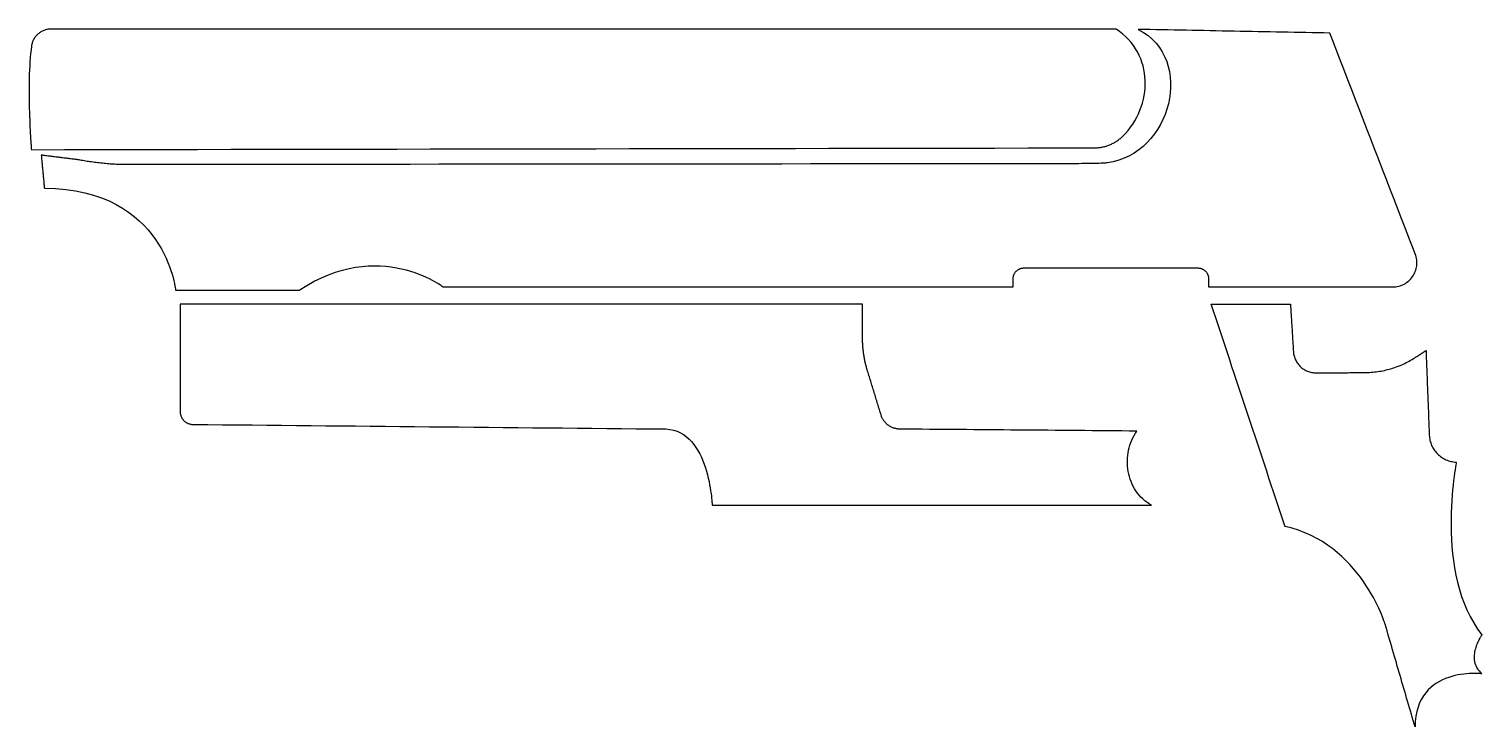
# Model space of a CAD drawing. Header units: metres. Extents: x 22 to 147, y -153 to -66.
# Drawn here: x 21.5 to 104.8, y -105.8 to -65.8 of the extents above; entities that cross this region are included whole.
import ezdxf

# ---------------------------------------------------------------- set-up
doc = ezdxf.new("R2010")
doc.units = ezdxf.units.M

msp = doc.modelspace()

# ---------------------------------------------------------------- linework, layer by layer
for points in [[(83.831938, -65.796668), (83.742022, -65.796668), (83.652106, -65.796668), (83.56219, -65.796668), (83.472274, -65.796668), (83.382358, -65.796668), (83.292442, -65.796668), (83.202526, -65.796668), (83.11261, -65.796668), (83.022694, -65.796668), (82.932778, -65.796668), (82.842862, -65.796668), (82.752946, -65.796668), (82.66303, -65.796668), (82.573114, -65.796668), (82.483198, -65.796668), (82.393282, -65.796668), (82.303366, -65.796668), (82.21345, -65.796668), (82.123534, -65.796668), (82.033618, -65.796668), (81.943702, -65.796668), (81.853786, -65.796668), (81.76387, -65.796668), (81.673954, -65.796668), (81.584038, -65.796668), (81.494122, -65.796668), (81.404206, -65.796668), (81.31429, -65.796668), (81.224374, -65.796668), (81.134458, -65.796668), (81.044542, -65.796668), (80.954626, -65.796668), (79.135986, -65.796668), (77.317346, -65.796668), (75.498706, -65.796668), (73.680066, -65.796668), (71.861426, -65.796668), (70.042786, -65.796668), (68.224146, -65.796668), (66.405506, -65.796668), (64.586866, -65.796668), (62.768226, -65.796668), (60.949586, -65.796668), (59.130946, -65.796668), (57.312306, -65.796668), (55.493666, -65.796668), (53.675026, -65.796668), (51.856386, -65.796668), (50.037746, -65.796668), (48.219106, -65.796668), (46.400466, -65.796668), (44.581826, -65.796668), (42.763186, -65.796668), (40.944546, -65.796668), (39.125906, -65.796668), (37.307266, -65.796668), (35.488626, -65.796668), (33.669986, -65.796668), (31.851346, -65.796668), (30.032706, -65.796668), (28.214066, -65.796668), (26.395426, -65.796668), (24.576786, -65.796668), (22.758146, -65.796668), (22.705568, -65.797938), (22.653752, -65.801494), (22.602444, -65.807336), (22.551898, -65.815464), (22.502114, -65.825878), (22.453092, -65.838578), (22.404832, -65.85331), (22.357588, -65.870074), (22.31136, -65.889124), (22.266148, -65.909952), (22.221952, -65.932812), (22.179026, -65.95745), (22.13737, -65.98412), (22.09673, -66.012568), (22.057614, -66.042794), (22.019768, -66.074544), (21.983446, -66.108072), (21.948394, -66.143124), (21.914866, -66.1797), (21.883116, -66.2178), (21.85289, -66.25717), (21.824442, -66.298064), (21.797772, -66.340228), (21.77288, -66.383662), (21.749766, -66.428366), (21.728684, -66.47434), (21.70938, -66.52133), (21.692108, -66.569336), (21.676868, -66.618358), (21.663914, -66.668396), (21.652992, -66.71945), (21.644356, -66.771266), (21.617178, -66.980054), (21.593302, -67.19697), (21.572728, -67.421252), (21.555202, -67.651884), (21.540724, -67.887596), (21.528786, -68.12788), (21.519642, -68.371466), (21.512784, -68.617338), (21.508212, -68.864734), (21.505672, -69.112384), (21.505164, -69.359526), (21.50618, -69.605144), (21.508974, -69.848476), (21.513038, -70.088252), (21.518372, -70.32371), (21.524722, -70.55358), (21.532088, -70.7771), (21.540216, -70.993254), (21.548852, -71.201026), (21.557996, -71.399654), (21.567394, -71.587868), (21.576792, -71.764906), (21.585936, -71.929752), (21.594826, -72.08139), (21.603462, -72.218804), (21.611336, -72.340978), (21.618448, -72.44715), (21.624798, -72.53605), (21.629878, -72.606916), (21.633688, -72.658732), (21.636228, -72.690482), (21.63699, -72.701404), (23.54199, -72.698102), (25.44699, -72.6948), (27.35199, -72.691498), (29.25699, -72.688196), (31.16199, -72.684894), (33.06699, -72.681592), (34.97199, -72.67829), (36.87699, -72.674988), (38.78199, -72.671686), (40.68699, -72.668384), (42.59199, -72.665082), (44.49699, -72.66178), (46.40199, -72.658478), (48.30699, -72.655176), (50.21199, -72.651874), (52.11699, -72.648572), (54.02199, -72.64527), (55.92699, -72.641968), (57.83199, -72.638666), (59.73699, -72.635364), (61.64199, -72.632062), (63.54699, -72.62876), (65.45199, -72.625458), (67.35699, -72.622156), (69.26199, -72.618854), (71.16699, -72.615552), (73.07199, -72.61225), (74.97699, -72.608948), (76.88199, -72.605646), (78.78699, -72.602344), (80.69199, -72.599042), (82.59699, -72.59574), (82.653378, -72.594978), (82.709512, -72.592946), (82.765392, -72.58939), (82.821018, -72.584564), (82.876644, -72.578468), (82.932016, -72.570848), (82.98688, -72.561958), (83.04149, -72.551798), (83.095846, -72.540368), (83.149948, -72.527668), (83.203542, -72.513698), (83.256882, -72.498458), (83.309714, -72.481948), (83.362038, -72.464168), (83.414108, -72.445118), (83.46567, -72.424798), (83.516724, -72.403208), (83.56727, -72.380348), (83.617054, -72.356472), (83.66633, -72.331326), (83.715098, -72.30491), (83.763104, -72.277224), (83.810602, -72.248522), (83.857338, -72.21855), (83.903566, -72.187562), (83.949032, -72.155304), (83.993736, -72.12203), (84.037678, -72.087486), (84.080858, -72.051926), (84.123276, -72.015096), (84.164678, -71.97725), (84.205318, -71.938388), (84.3661, -71.772018), (84.516722, -71.59879), (84.65693, -71.419212), (84.786724, -71.233792), (84.906104, -71.043038), (85.01507, -70.847712), (85.113368, -70.648068), (85.200744, -70.444614), (85.277452, -70.237858), (85.343238, -70.028562), (85.397848, -69.81698), (85.441282, -69.603874), (85.47354, -69.389498), (85.494622, -69.174614), (85.504274, -68.95973), (85.502496, -68.7451), (85.489034, -68.531486), (85.463888, -68.319396), (85.426804, -68.109338), (85.378036, -67.901566), (85.31733, -67.696842), (85.244432, -67.495674), (85.159342, -67.29857), (85.06206, -67.106038), (84.952332, -66.918586), (84.830158, -66.736722), (84.695538, -66.561208), (84.548218, -66.392298), (84.388198, -66.2305), (84.215478, -66.076322), (84.029804, -65.930526), (83.830922, -65.793366)], [(100.98786, -78.669388), (100.834952, -78.274164), (100.682044, -77.87894), (100.529136, -77.483716), (100.376228, -77.088492), (100.22332, -76.693268), (100.070412, -76.298044), (99.917504, -75.90282), (99.764596, -75.507596), (99.611688, -75.112372), (99.45878, -74.717148), (99.305872, -74.321924), (99.152964, -73.9267), (99.000056, -73.531476), (98.847148, -73.136252), (98.69424, -72.741028), (98.541332, -72.345804), (98.388424, -71.95058), (98.235516, -71.555356), (98.082608, -71.160132), (97.9297, -70.764908), (97.776792, -70.369684), (97.623884, -69.97446), (97.470976, -69.579236), (97.318068, -69.184012), (97.16516, -68.788788), (97.012252, -68.393564), (96.859344, -67.99834), (96.706436, -67.603116), (96.553528, -67.207892), (96.40062, -66.812668), (96.247712, -66.417444), (96.094804, -66.02222), (95.751396, -66.015616), (95.407988, -66.009012), (95.06458, -66.002408), (94.721172, -65.995804), (94.377764, -65.9892), (94.034356, -65.982596), (93.690948, -65.975992), (93.34754, -65.969388), (93.004132, -65.962784), (92.660724, -65.95618), (92.317316, -65.949576), (91.973908, -65.942972), (91.6305, -65.936368), (91.287092, -65.929764), (90.943684, -65.92316), (90.600276, -65.916556), (90.256868, -65.909952), (89.91346, -65.903348), (89.570052, -65.896744), (89.226644, -65.89014), (88.883236, -65.883536), (88.539828, -65.876932), (88.19642, -65.870328), (87.853012, -65.863724), (87.509604, -65.85712), (87.166196, -65.850516), (86.822788, -65.843912), (86.47938, -65.837308), (86.135972, -65.830704), (85.792564, -65.8241), (85.449156, -65.817496), (85.105748, -65.810892), (85.400896, -65.979548), (85.668866, -66.168778), (85.910166, -66.376804), (86.125304, -66.602356), (86.314788, -66.843656), (86.479126, -67.09918), (86.618572, -67.36715), (86.733634, -67.646042), (86.82482, -67.934332), (86.892384, -68.230496), (86.936834, -68.532756), (86.958678, -68.839588), (86.958424, -69.149214), (86.936326, -69.460364), (86.893146, -69.771006), (86.829138, -70.07987), (86.744556, -70.385178), (86.640162, -70.685406), (86.51621, -70.97903), (86.373208, -71.264272), (86.211664, -71.539608), (86.031832, -71.803514), (85.834474, -72.054466), (85.619844, -72.290686), (85.388196, -72.510396), (85.140292, -72.712326), (84.876386, -72.894698), (84.596986, -73.055988), (84.3026, -73.194418), (83.993482, -73.308464), (83.670394, -73.396602), (83.33359, -73.457308), (83.282536, -73.462896), (83.217766, -73.46823), (83.140296, -73.473056), (83.050888, -73.477374), (82.950558, -73.481438), (82.840322, -73.485248), (82.720942, -73.48855), (82.59318, -73.491598), (82.458052, -73.494392), (82.316574, -73.496678), (82.169762, -73.49871), (82.018378, -73.500488), (81.863184, -73.502012), (81.705196, -73.503282), (81.54543, -73.504552), (81.384648, -73.505568), (81.223866, -73.50633), (81.0641, -73.507092), (80.906112, -73.5076), (80.750918, -73.507854), (80.59928, -73.508108), (80.452214, -73.508362), (80.310482, -73.508362), (80.175354, -73.508362), (80.047338, -73.508362), (79.927704, -73.508362), (79.817214, -73.508362), (79.71663, -73.508362), (79.626968, -73.508362), (79.549244, -73.508362), (79.48422, -73.508362), (79.432912, -73.508616), (77.793088, -73.51014), (76.153264, -73.511664), (74.51344, -73.513188), (72.873616, -73.514712), (71.233792, -73.516236), (69.593968, -73.51776), (67.954144, -73.519284), (66.31432, -73.520808), (64.674496, -73.522332), (63.034672, -73.523856), (61.394848, -73.52538), (59.755024, -73.526904), (58.1152, -73.528428), (56.475376, -73.529952), (54.835552, -73.531476), (53.195728, -73.533), (51.555904, -73.534524), (49.91608, -73.536048), (48.276256, -73.537572), (46.636432, -73.539096), (44.996608, -73.54062), (43.356784, -73.542144), (41.71696, -73.543668), (40.077136, -73.545192), (38.437312, -73.546716), (36.797488, -73.54824), (35.157664, -73.549764), (33.51784, -73.551288), (31.878016, -73.552812), (30.238192, -73.554336), (28.598368, -73.55586), (26.958544, -73.557384), (26.889202, -73.557384), (26.817066, -73.556368), (26.74239, -73.55459), (26.665428, -73.55205), (26.58618, -73.549002), (26.5049, -73.545192), (26.421842, -73.54062), (26.33726, -73.535286), (26.251154, -73.529444), (26.163778, -73.523094), (26.075386, -73.515982), (25.986232, -73.508362), (25.896316, -73.500234), (25.805892, -73.491598), (25.715214, -73.482454), (25.624282, -73.472802), (25.53335, -73.462896), (25.442672, -73.452482), (25.352502, -73.44156), (25.26284, -73.430384), (25.17394, -73.418954), (25.086056, -73.407016), (24.999442, -73.394824), (24.914098, -73.382378), (24.830278, -73.369678), (24.748236, -73.356978), (24.667972, -73.344024), (24.58974, -73.330816), (24.513794, -73.317608), (24.440388, -73.304146), (24.369522, -73.290684), (24.30145, -73.277222), (24.235918, -73.269094), (24.170386, -73.260966), (24.104854, -73.252838), (24.039322, -73.24471), (23.97379, -73.236582), (23.908258, -73.228454), (23.842726, -73.220326), (23.777194, -73.212198), (23.711662, -73.20407), (23.64613, -73.195942), (23.580598, -73.187814), (23.515066, -73.179686), (23.449534, -73.171558), (23.384002, -73.16343), (23.31847, -73.155302), (23.252938, -73.147174), (23.187406, -73.139046), (23.121874, -73.130918), (23.056342, -73.12279), (22.99081, -73.114662), (22.925278, -73.106534), (22.859746, -73.098406), (22.794214, -73.090278), (22.728682, -73.08215), (22.66315, -73.074022), (22.597618, -73.065894), (22.532086, -73.057766), (22.466554, -73.049638), (22.401022, -73.04151), (22.33549, -73.033382), (22.269958, -73.025254), (22.204426, -73.017126), (22.210014, -73.076308), (22.215602, -73.13549), (22.22119, -73.194672), (22.226778, -73.253854), (22.232366, -73.313036), (22.237954, -73.372218), (22.243542, -73.4314), (22.24913, -73.490582), (22.254718, -73.549764), (22.260306, -73.608946), (22.265894, -73.668128), (22.271482, -73.72731), (22.27707, -73.786492), (22.282658, -73.845674), (22.288246, -73.904856), (22.293834, -73.964038), (22.299422, -74.02322), (22.30501, -74.082402), (22.310598, -74.141584), (22.316186, -74.200766), (22.321774, -74.259948), (22.327362, -74.31913), (22.33295, -74.378312), (22.338538, -74.437494), (22.344126, -74.496676), (22.349714, -74.555858), (22.355302, -74.61504), (22.36089, -74.674222), (22.366478, -74.733404), (22.372066, -74.792586), (22.377654, -74.851768), (22.383242, -74.91095), (23.016972, -74.930762), (23.614126, -74.982324), (24.175974, -75.06335), (24.703532, -75.171808), (25.19807, -75.305412), (25.66035, -75.462384), (26.091642, -75.640438), (26.492962, -75.837288), (26.865326, -76.050902), (27.20975, -76.279248), (27.527504, -76.520294), (27.819604, -76.771754), (28.086812, -77.031596), (28.330652, -77.297788), (28.551886, -77.568044), (28.751784, -77.840332), (28.931108, -78.11262), (29.091128, -78.382622), (29.23286, -78.648306), (29.357574, -78.907386), (29.466032, -79.158084), (29.559504, -79.398114), (29.639006, -79.62519), (29.705554, -79.83728), (29.760418, -80.032352), (29.80436, -80.208374), (29.83865, -80.36306), (29.864304, -80.494378), (29.882338, -80.600296), (29.894022, -80.678528), (29.900118, -80.727042), (29.901896, -80.743552), (30.123638, -80.743552), (30.34538, -80.743552), (30.567122, -80.743552), (30.788864, -80.743552), (31.010606, -80.743552), (31.232348, -80.743552), (31.45409, -80.743552), (31.675832, -80.743552), (31.897574, -80.743552), (32.119316, -80.743552), (32.341058, -80.743552), (32.5628, -80.743552), (32.784542, -80.743552), (33.006284, -80.743552), (33.228026, -80.743552), (33.449768, -80.743552), (33.67151, -80.743552), (33.893252, -80.743552), (34.114994, -80.743552), (34.336736, -80.743552), (34.558478, -80.743552), (34.78022, -80.743552), (35.001962, -80.743552), (35.223704, -80.743552), (35.445446, -80.743552), (35.667188, -80.743552), (35.88893, -80.743552), (36.110672, -80.743552), (36.332414, -80.743552), (36.554156, -80.743552), (36.775898, -80.743552), (36.99764, -80.743552), (37.426392, -80.477106), (37.849048, -80.243426), (38.2651, -80.040988), (38.67404, -79.868268), (39.075614, -79.723488), (39.46906, -79.605124), (39.85387, -79.511652), (40.22979, -79.441294), (40.596058, -79.392526), (40.95242, -79.363824), (41.298368, -79.35341), (41.63314, -79.360014), (41.956482, -79.381858), (42.267886, -79.417164), (42.56659, -79.464662), (42.85234, -79.522574), (43.124628, -79.589376), (43.382946, -79.66329), (43.626786, -79.743046), (43.85564, -79.826866), (44.069, -79.912972), (44.266612, -80.000094), (44.447714, -80.086454), (44.611798, -80.170528), (44.758356, -80.250538), (44.887134, -80.325214), (44.99737, -80.392778), (45.088556, -80.451706), (45.160438, -80.50022), (45.212508, -80.536796), (45.244004, -80.55991), (45.254672, -80.568038), (46.275752, -80.568038), (47.296832, -80.568038), (48.317912, -80.568038), (49.338992, -80.568038), (50.360072, -80.568038), (51.381152, -80.568038), (52.402232, -80.568038), (53.423312, -80.568038), (54.444392, -80.568038), (55.465472, -80.568038), (56.486552, -80.568038), (57.507632, -80.568038), (58.528712, -80.568038), (59.549792, -80.568038), (60.570872, -80.568038), (61.591952, -80.568038), (62.613032, -80.568038), (63.634112, -80.568038), (64.655192, -80.568038), (65.676272, -80.568038), (66.697352, -80.568038), (67.718432, -80.568038), (68.739512, -80.568038), (69.760592, -80.568038), (70.781672, -80.568038), (71.802752, -80.568038), (72.823832, -80.568038), (73.844912, -80.568038), (74.865992, -80.568038), (75.887072, -80.568038), (76.908152, -80.568038), (77.929232, -80.568038), (77.929232, -80.553306), (77.929232, -80.538828), (77.929232, -80.524096), (77.929232, -80.509364), (77.929232, -80.494632), (77.929232, -80.480154), (77.929232, -80.465422), (77.929232, -80.45069), (77.929232, -80.435958), (77.929232, -80.42148), (77.929232, -80.406748), (77.929232, -80.392016), (77.929232, -80.377284), (77.929232, -80.362806), (77.929232, -80.348074), (77.929232, -80.333342), (77.929232, -80.31861), (77.929232, -80.304132), (77.929232, -80.2894), (77.929232, -80.274668), (77.929232, -80.259936), (77.929232, -80.245458), (77.929232, -80.230726), (77.929232, -80.215994), (77.929232, -80.201262), (77.929232, -80.186784), (77.929232, -80.172052), (77.929232, -80.15732), (77.929232, -80.142588), (77.929232, -80.12811), (77.929232, -80.113378), (77.929232, -80.098646), (77.929994, -80.066642), (77.93228, -80.035146), (77.936344, -80.004158), (77.941932, -79.973424), (77.94879, -79.943452), (77.957172, -79.913988), (77.966824, -79.885032), (77.978, -79.856838), (77.990446, -79.829406), (78.004162, -79.802482), (78.019148, -79.77632), (78.035404, -79.751174), (78.052676, -79.72679), (78.071218, -79.703422), (78.090776, -79.680816), (78.11135, -79.659226), (78.13294, -79.638652), (78.155546, -79.619094), (78.178914, -79.600552), (78.203298, -79.58328), (78.228444, -79.567024), (78.254352, -79.552038), (78.281276, -79.538322), (78.308708, -79.525876), (78.336902, -79.5147), (78.365858, -79.505048), (78.395322, -79.496666), (78.425294, -79.489808), (78.456028, -79.48422), (78.48727, -79.480156), (78.518766, -79.47787), (78.55077, -79.477108), (78.862174, -79.477108), (79.173578, -79.477108), (79.484982, -79.477108), (79.796386, -79.477108), (80.10779, -79.477108), (80.419194, -79.477108), (80.730598, -79.477108), (81.042002, -79.477108), (81.353406, -79.477108), (81.66481, -79.477108), (81.976214, -79.477108), (82.287618, -79.477108), (82.599022, -79.477108), (82.910426, -79.477108), (83.22183, -79.477108), (83.533234, -79.477108), (83.844638, -79.477108), (84.156042, -79.477108), (84.467446, -79.477108), (84.77885, -79.477108), (85.090254, -79.477108), (85.401658, -79.477108), (85.713062, -79.477108), (86.024466, -79.477108), (86.33587, -79.477108), (86.647274, -79.477108), (86.958678, -79.477108), (87.270082, -79.477108), (87.581486, -79.477108), (87.89289, -79.477108), (88.204294, -79.477108), (88.515698, -79.477108), (88.547702, -79.47787), (88.579198, -79.480156), (88.610186, -79.48422), (88.64092, -79.489808), (88.670892, -79.496666), (88.700356, -79.505048), (88.729312, -79.5147), (88.757506, -79.525876), (88.784938, -79.538322), (88.811862, -79.552038), (88.838024, -79.567024), (88.86317, -79.58328), (88.887554, -79.600552), (88.910922, -79.619094), (88.933528, -79.638652), (88.955118, -79.659226), (88.975692, -79.680816), (88.99525, -79.703422), (89.013792, -79.72679), (89.031064, -79.751174), (89.04732, -79.77632), (89.062306, -79.802482), (89.076022, -79.829406), (89.088468, -79.856838), (89.099644, -79.885032), (89.109296, -79.913988), (89.117678, -79.943452), (89.124536, -79.973424), (89.130124, -80.004158), (89.134188, -80.035146), (89.136474, -80.066642), (89.137236, -80.098646), (89.137236, -80.113378), (89.137236, -80.12811), (89.137236, -80.142588), (89.137236, -80.15732), (89.137236, -80.172052), (89.137236, -80.186784), (89.137236, -80.201262), (89.137236, -80.215994), (89.137236, -80.230726), (89.137236, -80.245458), (89.137236, -80.259936), (89.137236, -80.274668), (89.137236, -80.2894), (89.137236, -80.304132), (89.137236, -80.31861), (89.137236, -80.333342), (89.137236, -80.348074), (89.137236, -80.362806), (89.137236, -80.377284), (89.137236, -80.392016), (89.137236, -80.406748), (89.137236, -80.42148), (89.137236, -80.435958), (89.137236, -80.45069), (89.137236, -80.465422), (89.137236, -80.480154), (89.137236, -80.494632), (89.137236, -80.509364), (89.137236, -80.524096), (89.137236, -80.538828), (89.137236, -80.553306), (89.137236, -80.568038), (89.466928, -80.568038), (89.79662, -80.568038), (90.126312, -80.568038), (90.456004, -80.568038), (90.785696, -80.568038), (91.115388, -80.568038), (91.44508, -80.568038), (91.774772, -80.568038), (92.104464, -80.568038), (92.434156, -80.568038), (92.763848, -80.568038), (93.09354, -80.568038), (93.423232, -80.568038), (93.752924, -80.568038), (94.082616, -80.568038), (94.412308, -80.568038), (94.742, -80.568038), (95.071692, -80.568038), (95.401384, -80.568038), (95.731076, -80.568038), (96.060768, -80.568038), (96.39046, -80.568038), (96.720152, -80.568038), (97.049844, -80.568038), (97.379536, -80.568038), (97.709228, -80.568038), (98.03892, -80.568038), (98.368612, -80.568038), (98.698304, -80.568038), (99.027996, -80.568038), (99.357688, -80.568038), (99.68738, -80.568038), (99.778312, -80.565244), (99.867212, -80.556862), (99.95408, -80.543146), (100.038662, -80.524096), (100.120958, -80.50022), (100.200968, -80.471518), (100.278438, -80.438244), (100.353114, -80.400398), (100.424996, -80.358488), (100.49383, -80.312514), (100.559616, -80.26273), (100.6221, -80.20939), (100.681282, -80.152494), (100.736908, -80.092296), (100.788978, -80.02905), (100.837238, -79.96301), (100.881434, -79.894176), (100.921566, -79.823056), (100.957634, -79.749396), (100.989384, -79.673704), (101.016816, -79.596234), (101.039676, -79.516986), (101.05771, -79.436214), (101.070918, -79.354172), (101.0793, -79.27086), (101.082602, -79.186786), (101.08057, -79.10195), (101.073204, -79.016606), (101.06025, -78.930754), (101.041708, -78.844648), (101.017578, -78.758542), (100.987606, -78.67269)], [(85.015578, -88.821514), (84.591144, -88.817958), (84.16671, -88.814402), (83.742276, -88.810846), (83.317842, -88.80729), (82.893408, -88.803734), (82.468974, -88.800178), (82.04454, -88.796622), (81.620106, -88.793066), (81.195672, -88.78951), (80.771238, -88.785954), (80.346804, -88.782398), (79.92237, -88.778842), (79.497936, -88.775286), (79.073502, -88.77173), (78.649068, -88.768174), (78.224634, -88.764618), (77.8002, -88.761062), (77.375766, -88.757506), (76.951332, -88.75395), (76.526898, -88.750394), (76.102464, -88.746838), (75.67803, -88.743282), (75.253596, -88.739726), (74.829162, -88.73617), (74.404728, -88.732614), (73.980294, -88.729058), (73.55586, -88.725502), (73.131426, -88.721946), (72.706992, -88.71839), (72.282558, -88.714834), (71.858124, -88.711278), (71.43369, -88.707722), (71.387462, -88.706452), (71.341742, -88.703404), (71.29653, -88.698324), (71.251572, -88.691466), (71.207122, -88.683084), (71.163434, -88.672924), (71.120254, -88.660986), (71.077836, -88.647524), (71.035926, -88.632284), (70.994778, -88.61552), (70.954392, -88.597232), (70.914768, -88.57742), (70.87616, -88.556084), (70.838314, -88.533224), (70.801484, -88.50884), (70.76567, -88.483186), (70.730872, -88.456262), (70.69709, -88.427814), (70.664324, -88.398096), (70.632828, -88.367108), (70.602602, -88.33485), (70.573392, -88.301322), (70.545706, -88.266778), (70.51929, -88.230964), (70.494144, -88.194134), (70.470522, -88.156288), (70.44817, -88.117172), (70.427342, -88.07704), (70.408038, -88.035892), (70.390258, -87.993982), (70.374256, -87.951056), (70.359778, -87.907114), (70.334886, -87.825834), (70.309994, -87.744554), (70.285102, -87.663274), (70.26021, -87.581994), (70.235318, -87.500714), (70.210426, -87.419434), (70.185534, -87.338154), (70.160642, -87.256874), (70.13575, -87.175594), (70.110858, -87.094314), (70.085966, -87.013034), (70.061074, -86.931754), (70.036182, -86.850474), (70.01129, -86.769194), (69.986398, -86.687914), (69.961506, -86.606634), (69.936614, -86.525354), (69.911722, -86.444074), (69.88683, -86.362794), (69.861938, -86.281514), (69.837046, -86.200234), (69.812154, -86.118954), (69.787262, -86.037674), (69.76237, -85.956394), (69.737478, -85.875114), (69.712586, -85.793834), (69.687694, -85.712554), (69.662802, -85.631274), (69.63791, -85.549994), (69.613018, -85.468714), (69.588126, -85.387434), (69.563234, -85.306154), (69.546978, -85.251798), (69.53123, -85.197442), (69.51599, -85.142832), (69.501258, -85.088222), (69.487034, -85.033358), (69.473318, -84.978494), (69.46011, -84.92363), (69.44741, -84.868512), (69.435218, -84.813394), (69.423534, -84.758022), (69.412358, -84.70265), (69.40169, -84.647278), (69.39153, -84.591652), (69.381878, -84.536026), (69.372734, -84.480146), (69.364098, -84.424266), (69.35597, -84.368386), (69.34835, -84.312506), (69.341238, -84.256372), (69.334634, -84.200238), (69.328538, -84.144104), (69.32295, -84.08797), (69.31787, -84.031582), (69.313298, -83.975194), (69.309234, -83.918806), (69.305932, -83.862418), (69.303138, -83.80603), (69.300852, -83.749388), (69.299074, -83.692746), (69.297804, -83.636104), (69.297042, -83.579462), (69.296788, -83.52282), (69.296788, -83.461098), (69.296788, -83.399376), (69.296788, -83.337654), (69.296788, -83.275932), (69.296788, -83.21421), (69.296788, -83.152488), (69.296788, -83.090766), (69.296788, -83.029044), (69.296788, -82.967322), (69.296788, -82.9056), (69.296788, -82.843878), (69.296788, -82.782156), (69.296788, -82.720434), (69.296788, -82.658712), (69.296788, -82.59699), (69.296788, -82.535268), (69.296788, -82.473546), (69.296788, -82.411824), (69.296788, -82.350102), (69.296788, -82.28838), (69.296788, -82.226658), (69.296788, -82.164936), (69.296788, -82.103214), (69.296788, -82.041492), (69.296788, -81.97977), (69.296788, -81.918048), (69.296788, -81.856326), (69.296788, -81.794604), (69.296788, -81.732882), (69.296788, -81.67116), (69.296788, -81.609438), (69.296788, -81.547716), (68.074032, -81.547716), (66.851276, -81.547716), (65.62852, -81.547716), (64.405764, -81.547716), (63.183008, -81.547716), (61.960252, -81.547716), (60.737496, -81.547716), (59.51474, -81.547716), (58.291984, -81.547716), (57.069228, -81.547716), (55.846472, -81.547716), (54.623716, -81.547716), (53.40096, -81.547716), (52.178204, -81.547716), (50.955448, -81.547716), (49.732692, -81.547716), (48.509936, -81.547716), (47.28718, -81.547716), (46.064424, -81.547716), (44.841668, -81.547716), (43.618912, -81.547716), (42.396156, -81.547716), (41.1734, -81.547716), (39.950644, -81.547716), (38.727888, -81.547716), (37.505132, -81.547716), (36.282376, -81.547716), (35.05962, -81.547716), (33.836864, -81.547716), (32.614108, -81.547716), (31.391352, -81.547716), (30.168596, -81.547716), (30.168596, -81.739994), (30.168596, -81.932272), (30.168596, -82.12455), (30.168596, -82.316828), (30.168596, -82.509106), (30.168596, -82.701384), (30.168596, -82.893662), (30.168596, -83.08594), (30.168596, -83.278218), (30.168596, -83.470496), (30.168596, -83.662774), (30.168596, -83.855052), (30.168596, -84.04733), (30.168596, -84.239608), (30.168596, -84.431886), (30.168596, -84.624164), (30.168596, -84.816442), (30.168596, -85.00872), (30.168596, -85.200998), (30.168596, -85.393276), (30.168596, -85.585554), (30.168596, -85.777832), (30.168596, -85.97011), (30.168596, -86.162388), (30.168596, -86.354666), (30.168596, -86.546944), (30.168596, -86.739222), (30.168596, -86.9315), (30.168596, -87.123778), (30.168596, -87.316056), (30.168596, -87.508334), (30.168596, -87.700612), (30.169612, -87.738458), (30.172406, -87.775796), (30.176978, -87.812626), (30.183328, -87.848694), (30.191456, -87.884254), (30.201362, -87.919052), (30.212792, -87.953342), (30.226, -87.98687), (30.240732, -88.019382), (30.256988, -88.051132), (30.274514, -88.081866), (30.293564, -88.111838), (30.313884, -88.140794), (30.335474, -88.168734), (30.358588, -88.195404), (30.382718, -88.221058), (30.408118, -88.245442), (30.434788, -88.26881), (30.462474, -88.290908), (30.491176, -88.311482), (30.520894, -88.330786), (30.551628, -88.348566), (30.583124, -88.365076), (30.615636, -88.380062), (30.64891, -88.393524), (30.682946, -88.405462), (30.717744, -88.415622), (30.753304, -88.424004), (30.789372, -88.430862), (30.826202, -88.435942), (30.86354, -88.439244), (30.901386, -88.440514), (31.74873, -88.448642), (32.596074, -88.45677), (33.443418, -88.464898), (34.290762, -88.473026), (35.138106, -88.481154), (35.98545, -88.489282), (36.832794, -88.49741), (37.680138, -88.505538), (38.527482, -88.513666), (39.374826, -88.521794), (40.22217, -88.529922), (41.069514, -88.53805), (41.916858, -88.546178), (42.764202, -88.554306), (43.611546, -88.562434), (44.45889, -88.570562), (45.306234, -88.57869), (46.153578, -88.586818), (47.000922, -88.594946), (47.848266, -88.603074), (48.69561, -88.611202), (49.542954, -88.61933), (50.390298, -88.627458), (51.237642, -88.635586), (52.084986, -88.643714), (52.93233, -88.651842), (53.779674, -88.65997), (54.627018, -88.668098), (55.474362, -88.676226), (56.321706, -88.684354), (57.16905, -88.692482), (58.016394, -88.70061), (58.244994, -88.722454), (58.460132, -88.767158), (58.662062, -88.833198), (58.851292, -88.918796), (59.02833, -89.022682), (59.193684, -89.143078), (59.347608, -89.278714), (59.490356, -89.427812), (59.622436, -89.588848), (59.744356, -89.760552), (59.856624, -89.941146), (59.959494, -90.129106), (60.05322, -90.322908), (60.13831, -90.521028), (60.215272, -90.721942), (60.284614, -90.924126), (60.34659, -91.125802), (60.401454, -91.3257), (60.449968, -91.522296), (60.492386, -91.713812), (60.528962, -91.898978), (60.560204, -92.076016), (60.58662, -92.243656), (60.608464, -92.40012), (60.626244, -92.543884), (60.640214, -92.673424), (60.650882, -92.78747), (60.658756, -92.884244), (60.66409, -92.962222), (60.667392, -93.019626), (60.66917, -93.055186), (60.669678, -93.067378), (61.457078, -93.067378), (62.244478, -93.067378), (63.031878, -93.067378), (63.819278, -93.067378), (64.606678, -93.067378), (65.394078, -93.067378), (66.181478, -93.067378), (66.968878, -93.067378), (67.756278, -93.067378), (68.543678, -93.067378), (69.331078, -93.067378), (70.118478, -93.067378), (70.905878, -93.067378), (71.693278, -93.067378), (72.480678, -93.067378), (73.268078, -93.067378), (74.055478, -93.067378), (74.842878, -93.067378), (75.630278, -93.067378), (76.417678, -93.067378), (77.205078, -93.067378), (77.992478, -93.067378), (78.779878, -93.067378), (79.567278, -93.067378), (80.354678, -93.067378), (81.142078, -93.067378), (81.929478, -93.067378), (82.716878, -93.067378), (83.504278, -93.067378), (84.291678, -93.067378), (85.079078, -93.067378), (85.866478, -93.067378), (85.72881, -92.989146), (85.598254, -92.903294), (85.475064, -92.81033), (85.358986, -92.710762), (85.25002, -92.604844), (85.14842, -92.49283), (85.053932, -92.375228), (84.966556, -92.252546), (84.886546, -92.125038), (84.813648, -91.993212), (84.747862, -91.857576), (84.689442, -91.718384), (84.638134, -91.576144), (84.593938, -91.43111), (84.557108, -91.28379), (84.52739, -91.134692), (84.504784, -90.98407), (84.48929, -90.832432), (84.481162, -90.680032), (84.480146, -90.527378), (84.486242, -90.374724), (84.499704, -90.222832), (84.520278, -90.071702), (84.547964, -89.922096), (84.583016, -89.774268), (84.62518, -89.628472), (84.674456, -89.485216), (84.731098, -89.345008), (84.794852, -89.208102), (84.865718, -89.075006), (84.943696, -88.946228), (85.02904, -88.822022)], [(93.528896, -94.305374), (93.396308, -93.906594), (93.26372, -93.507814), (93.131132, -93.109034), (92.998544, -92.710254), (92.865956, -92.311474), (92.733368, -91.912694), (92.60078, -91.513914), (92.468192, -91.115134), (92.335604, -90.716354), (92.203016, -90.317574), (92.070428, -89.918794), (91.93784, -89.520014), (91.805252, -89.121234), (91.672664, -88.722454), (91.540076, -88.323674), (91.407488, -87.924894), (91.2749, -87.526114), (91.142312, -87.127334), (91.009724, -86.728554), (90.877136, -86.329774), (90.744548, -85.930994), (90.61196, -85.532214), (90.479372, -85.133434), (90.346784, -84.734654), (90.214196, -84.335874), (90.081608, -83.937094), (89.94902, -83.538314), (89.816432, -83.139534), (89.683844, -82.740754), (89.551256, -82.341974), (89.418668, -81.943194), (89.28608, -81.544414), (89.428066, -81.544414), (89.570052, -81.544414), (89.712038, -81.544414), (89.854024, -81.544414), (89.99601, -81.544414), (90.137996, -81.544414), (90.279982, -81.544414), (90.421968, -81.544414), (90.563954, -81.544414), (90.70594, -81.544414), (90.847926, -81.544414), (90.989912, -81.544414), (91.131898, -81.544414), (91.273884, -81.544414), (91.41587, -81.544414), (91.557856, -81.544414), (91.699842, -81.544414), (91.841828, -81.544414), (91.983814, -81.544414), (92.1258, -81.544414), (92.267786, -81.544414), (92.409772, -81.544414), (92.551758, -81.544414), (92.693744, -81.544414), (92.83573, -81.544414), (92.977716, -81.544414), (93.119702, -81.544414), (93.261688, -81.544414), (93.403674, -81.544414), (93.54566, -81.544414), (93.687646, -81.544414), (93.829632, -81.544414), (93.834966, -81.629504), (93.8403, -81.714594), (93.845634, -81.799684), (93.850968, -81.885028), (93.856302, -81.970118), (93.861636, -82.055208), (93.86697, -82.140298), (93.872304, -82.225388), (93.877638, -82.310478), (93.882972, -82.395568), (93.888306, -82.480912), (93.89364, -82.566002), (93.898974, -82.651092), (93.904308, -82.736182), (93.909642, -82.821272), (93.914976, -82.906362), (93.92031, -82.991706), (93.925644, -83.076796), (93.930978, -83.161886), (93.936312, -83.246976), (93.941646, -83.332066), (93.94698, -83.417156), (93.952314, -83.502246), (93.957648, -83.58759), (93.962982, -83.67268), (93.968316, -83.75777), (93.97365, -83.84286), (93.978984, -83.92795), (93.984318, -84.01304), (93.989652, -84.09813), (93.994986, -84.183474), (94.00032, -84.268564), (94.005908, -84.332572), (94.014544, -84.395564), (94.025974, -84.45754), (94.040452, -84.518246), (94.057724, -84.577936), (94.077536, -84.636356), (94.100142, -84.693506), (94.125288, -84.749132), (94.152974, -84.803488), (94.182946, -84.856066), (94.215204, -84.90712), (94.249748, -84.95665), (94.286578, -85.004402), (94.32544, -85.050376), (94.366334, -85.094318), (94.40926, -85.136482), (94.453964, -85.176614), (94.5007, -85.21446), (94.54896, -85.250274), (94.598998, -85.283802), (94.65056, -85.315044), (94.703646, -85.344), (94.758256, -85.370416), (94.814136, -85.394292), (94.871286, -85.415628), (94.929706, -85.43417), (94.989396, -85.450172), (95.050102, -85.46338), (95.111824, -85.47354), (95.174308, -85.480906), (95.237808, -85.485224), (95.30207, -85.486494), (95.388938, -85.485986), (95.475806, -85.485478), (95.562674, -85.48497), (95.649542, -85.484462), (95.73641, -85.483954), (95.823278, -85.483446), (95.910146, -85.482938), (95.997014, -85.48243), (96.083882, -85.481922), (96.17075, -85.481414), (96.257618, -85.480906), (96.344486, -85.480398), (96.431354, -85.47989), (96.518222, -85.479382), (96.60509, -85.478874), (96.691958, -85.478366), (96.778826, -85.477858), (96.865694, -85.47735), (96.952562, -85.476842), (97.03943, -85.476334), (97.126298, -85.475826), (97.213166, -85.475318), (97.300034, -85.47481), (97.386902, -85.474302), (97.47377, -85.473794), (97.560638, -85.473286), (97.647506, -85.472778), (97.734374, -85.47227), (97.821242, -85.471762), (97.90811, -85.471254), (97.994978, -85.470746), (98.081846, -85.470238), (98.177604, -85.468968), (98.273362, -85.46592), (98.368866, -85.461348), (98.464116, -85.454998), (98.559366, -85.44687), (98.654362, -85.437218), (98.749104, -85.425788), (98.843592, -85.412834), (98.937572, -85.398102), (99.031298, -85.381846), (99.12477, -85.363812), (99.217734, -85.344254), (99.310444, -85.322918), (99.402646, -85.300058), (99.49434, -85.275674), (99.58578, -85.249512), (99.676712, -85.221826), (99.767136, -85.192616), (99.857052, -85.161882), (99.94646, -85.12937), (100.03536, -85.095334), (100.123498, -85.059774), (100.211128, -85.02269), (100.297996, -84.984082), (100.384356, -84.94395), (100.469954, -84.902294), (100.555044, -84.85886), (100.639372, -84.813902), (100.722938, -84.76742), (100.805742, -84.719414), (100.887784, -84.669884), (100.969064, -84.619084), (100.988876, -84.606384), (101.008688, -84.593684), (101.0285, -84.580984), (101.048312, -84.568284), (101.068124, -84.555584), (101.087936, -84.542884), (101.107748, -84.530184), (101.12756, -84.517484), (101.147372, -84.504784), (101.167184, -84.492084), (101.186996, -84.479384), (101.206808, -84.466684), (101.22662, -84.453984), (101.246432, -84.441284), (101.266244, -84.428584), (101.286056, -84.415884), (101.305868, -84.403184), (101.32568, -84.390484), (101.345492, -84.377784), (101.365304, -84.365084), (101.385116, -84.352384), (101.404928, -84.339684), (101.42474, -84.326984), (101.444552, -84.314284), (101.464364, -84.301584), (101.484176, -84.288884), (101.503988, -84.276184), (101.5238, -84.263484), (101.543612, -84.250784), (101.563424, -84.238084), (101.583236, -84.225384), (101.603048, -84.212684), (101.60889, -84.363814), (101.614732, -84.514944), (101.620574, -84.666074), (101.626416, -84.817204), (101.632258, -84.968334), (101.6381, -85.119464), (101.643942, -85.270594), (101.649784, -85.421724), (101.655626, -85.572854), (101.661468, -85.723984), (101.66731, -85.875114), (101.673152, -86.026244), (101.678994, -86.177374), (101.684836, -86.328504), (101.690678, -86.479634), (101.69652, -86.630764), (101.702362, -86.781894), (101.708204, -86.933024), (101.714046, -87.084154), (101.719888, -87.235284), (101.72573, -87.386414), (101.731572, -87.537544), (101.737414, -87.688674), (101.743256, -87.839804), (101.749098, -87.990934), (101.75494, -88.142064), (101.760782, -88.293194), (101.766624, -88.444324), (101.772466, -88.595454), (101.778308, -88.746584), (101.78415, -88.897714), (101.789992, -89.048844), (101.794818, -89.12733), (101.803454, -89.2048), (101.815646, -89.281254), (101.831394, -89.356438), (101.850444, -89.430098), (101.87305, -89.502488), (101.898704, -89.573354), (101.92766, -89.642696), (101.959664, -89.71026), (101.994716, -89.776046), (102.032562, -89.840054), (102.073202, -89.90203), (102.116636, -89.961974), (102.16261, -90.019886), (102.211124, -90.075512), (102.262178, -90.128852), (102.315518, -90.179906), (102.371144, -90.22842), (102.429056, -90.274394), (102.489, -90.317574), (102.550976, -90.358214), (102.614984, -90.39606), (102.68077, -90.430858), (102.748334, -90.462608), (102.817676, -90.49131), (102.888542, -90.516964), (102.960932, -90.539316), (103.034846, -90.558366), (103.11003, -90.57386), (103.186484, -90.585798), (103.263954, -90.59418), (103.34244, -90.599006), (103.338884, -90.617548), (103.32847, -90.671904), (103.312468, -90.76055), (103.291894, -90.881454), (103.26751, -91.033346), (103.240332, -91.214194), (103.211376, -91.42222), (103.181912, -91.6559), (103.152448, -91.913456), (103.124254, -92.193364), (103.098346, -92.493592), (103.07574, -92.812616), (103.057198, -93.148658), (103.043736, -93.500194), (103.036624, -93.865192), (103.036624, -94.242128), (103.044752, -94.629224), (103.062024, -95.024956), (103.089202, -95.427292), (103.127556, -95.834708), (103.177848, -96.245426), (103.241348, -96.657922), (103.318818, -97.070164), (103.411274, -97.480628), (103.519732, -97.88779), (103.645208, -98.289618), (103.788718, -98.684588), (103.951278, -99.070922), (104.13365, -99.446842), (104.337104, -99.81057), (104.562402, -100.160582), (104.81056, -100.4951), (104.807766, -100.499164), (104.799638, -100.510848), (104.786684, -100.530152), (104.769412, -100.556314), (104.748584, -100.589334), (104.724454, -100.628704), (104.697784, -100.673916), (104.669082, -100.72497), (104.638856, -100.781358), (104.607868, -100.842572), (104.576372, -100.908358), (104.54513, -100.978462), (104.51465, -101.052376), (104.48544, -101.129846), (104.458008, -101.210364), (104.433116, -101.29393), (104.411018, -101.379782), (104.392476, -101.46792), (104.377998, -101.557836), (104.368092, -101.649022), (104.36352, -101.741224), (104.364536, -101.834188), (104.371902, -101.927406), (104.385872, -102.020624), (104.407208, -102.113588), (104.436672, -102.20579), (104.474518, -102.296976), (104.521508, -102.386638), (104.577896, -102.474522), (104.644444, -102.560374), (104.72166, -102.643686), (104.810052, -102.724204), (104.79913, -102.722934), (104.76738, -102.719886), (104.716072, -102.715568), (104.646476, -102.710996), (104.560116, -102.706932), (104.458516, -102.704392), (104.342946, -102.703884), (104.214676, -102.706424), (104.07523, -102.712774), (103.926132, -102.723696), (103.768652, -102.739952), (103.60406, -102.762558), (103.43388, -102.792022), (103.259382, -102.82936), (103.08209, -102.875334), (102.903274, -102.93096), (102.724458, -102.996746), (102.546912, -103.073708), (102.37216, -103.162608), (102.201472, -103.264208), (102.036118, -103.37927), (101.877622, -103.508556), (101.727508, -103.653082), (101.587046, -103.81361), (101.457506, -103.990902), (101.340412, -104.18572), (101.237034, -104.398826), (101.148896, -104.631236), (101.077522, -104.883712), (101.023928, -105.157016), (100.989892, -105.45191), (100.97643, -105.769156), (100.922836, -105.585514), (100.869242, -105.401872), (100.815648, -105.21823), (100.762054, -105.034588), (100.70846, -104.850946), (100.654866, -104.667304), (100.601272, -104.483662), (100.547678, -104.30002), (100.494084, -104.116378), (100.44049, -103.932736), (100.386896, -103.749094), (100.333302, -103.565452), (100.279708, -103.38181), (100.226114, -103.198168), (100.17252, -103.014526), (100.118926, -102.830884), (100.065332, -102.647242), (100.011738, -102.4636), (99.958144, -102.279958), (99.90455, -102.096316), (99.850956, -101.912674), (99.797362, -101.729032), (99.743768, -101.54539), (99.690174, -101.361748), (99.63658, -101.178106), (99.582986, -100.994464), (99.529392, -100.810822), (99.475798, -100.62718), (99.422204, -100.443538), (99.36861, -100.259896), (99.315016, -100.076254), (99.261422, -99.892612), (99.257358, -99.87915), (99.244658, -99.83978), (99.223068, -99.77628), (99.192334, -99.68992), (99.152202, -99.582224), (99.102418, -99.45497), (99.042728, -99.309428), (98.972878, -99.147376), (98.892614, -98.970338), (98.801428, -98.779838), (98.69932, -98.5774), (98.586036, -98.364294), (98.461068, -98.142298), (98.324162, -97.91319), (98.175318, -97.67824), (98.014028, -97.438972), (97.840038, -97.19691), (97.653094, -96.953832), (97.452942, -96.711008), (97.239328, -96.470216), (97.011998, -96.232726), (96.770698, -96.000316), (96.51492, -95.77451), (96.244664, -95.556832), (95.959422, -95.348806), (95.659194, -95.151956), (95.343472, -94.967806), (95.012002, -94.79788), (94.664784, -94.643702), (94.30131, -94.50705), (93.921326, -94.389194), (93.524578, -94.291912)]]:
    msp.add_lwpolyline(points)

doc.saveas('drawing.dxf')
